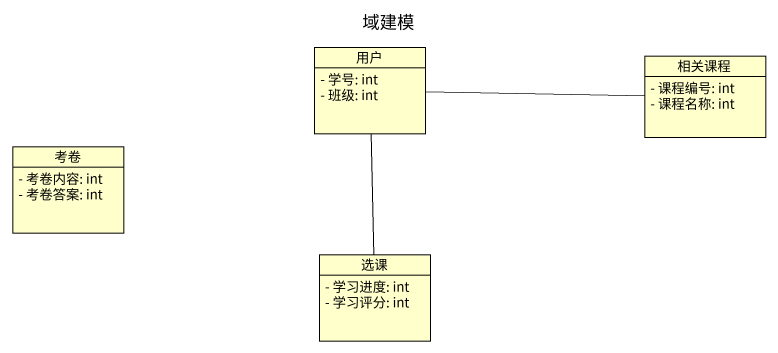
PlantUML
@startuml
title 域建模
hide circle
hide empty members
skinparam classAttributeIconSize 0
class 用户 {
  - 学号: int
  - 班级: int
}
class 相关课程 {
  - 课程编号: int
  - 课程名称: int
}
class 考卷 {
  - 考卷内容: int
  - 考卷答案: int
}
class 选课 {
  - 学习进度: int
  - 学习评分: int
}
相关课程 -left- 用户
选课 -up- 用户
@enduml
